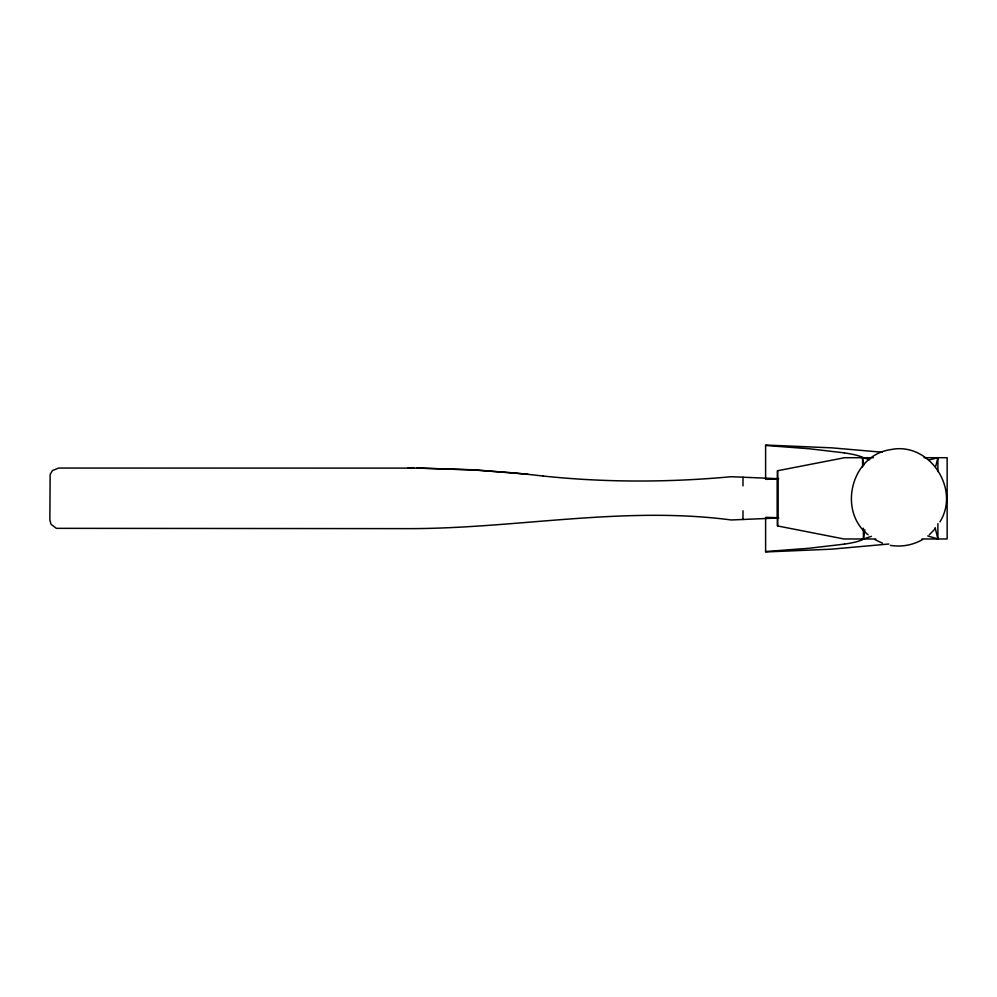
<?xml version="1.0" encoding="UTF-8"?>
<svg xmlns="http://www.w3.org/2000/svg" width="997" height="997" viewBox="0 0 997 997"><rect width="100%" height="100%" fill="white"/><g stroke="black" fill="none" stroke-linecap="round" stroke-linejoin="round"><path stroke-width="1.5" d="M777.585 518.677L777.585 477.924M871.366 536.336L863.452 538.978L864.823 529.756M935.672 466.471L937.89 457.71L928.843 460.041M939.947 521.817C960.722 488.879 929.054 441.222 890.433 449.672C851.475 455.23 837.405 510.614 868.088 534.753M929.316 534.753L935.186 528.759M862.156 539.664L862.442 538.978M922.512 539.601C912.853 545.135 901.425 547.216 890.433 545.384M844.447 544.1L809.24 548.25L765.609 551.54M888.863 544.013L831.697 549.16L765.609 551.952L765.609 517.443M778.782 517.954L731.237 519.973C623.524 505.741 516.421 528.647 408.77 528.634L56.343 528.335L51.021 524.285L49.85 519.948L50.149 474.485L52.417 470.596L58.611 468.054L420.547 468.116L479.046 470.223L525.78 474.086M766.332 479.358L777.585 478.971M873.31 457.71L844.596 457.71L777.486 470.758L777.486 525.93L843.998 538.978L875.865 538.978M924.045 457.71L947.15 457.71L947.15 538.978L921.963 538.978M407.96 468.054L413.917 468.092M416.846 468.104L468.154 469.599L513.268 472.865M766.332 517.318L777.598 517.717M778.782 478.722L731.237 476.716C668.75 482.498 605.653 482.635 543.228 476.043M765.609 445.46L809.24 448.75L844.447 452.9M513.405 472.877L528.098 474.335M882.382 452.227L831.697 447.84L765.609 445.048L765.609 479.32M525.942 474.098L543.365 476.055M869.783 459.729L862.156 457.336M927.721 535.925L937.89 538.978L937.89 523.637M874.892 539.601L882.42 543.191M935.111 527.563L937.89 538.978M863.838 465.013L862.505 457.66L862.654 466.908M863.34 528.236L863.452 538.978M937.89 457.71L937.89 471.506M777.585 470.734L777.585 525.942M742.989 477.202L742.989 485.888M742.989 510.788L742.989 519.474M844.409 452.9A105.47 11.029 0 0 1 862.206 457.336M862.206 539.664A105.47 11.029 0 0 1 844.409 544.1"/></g></svg>
